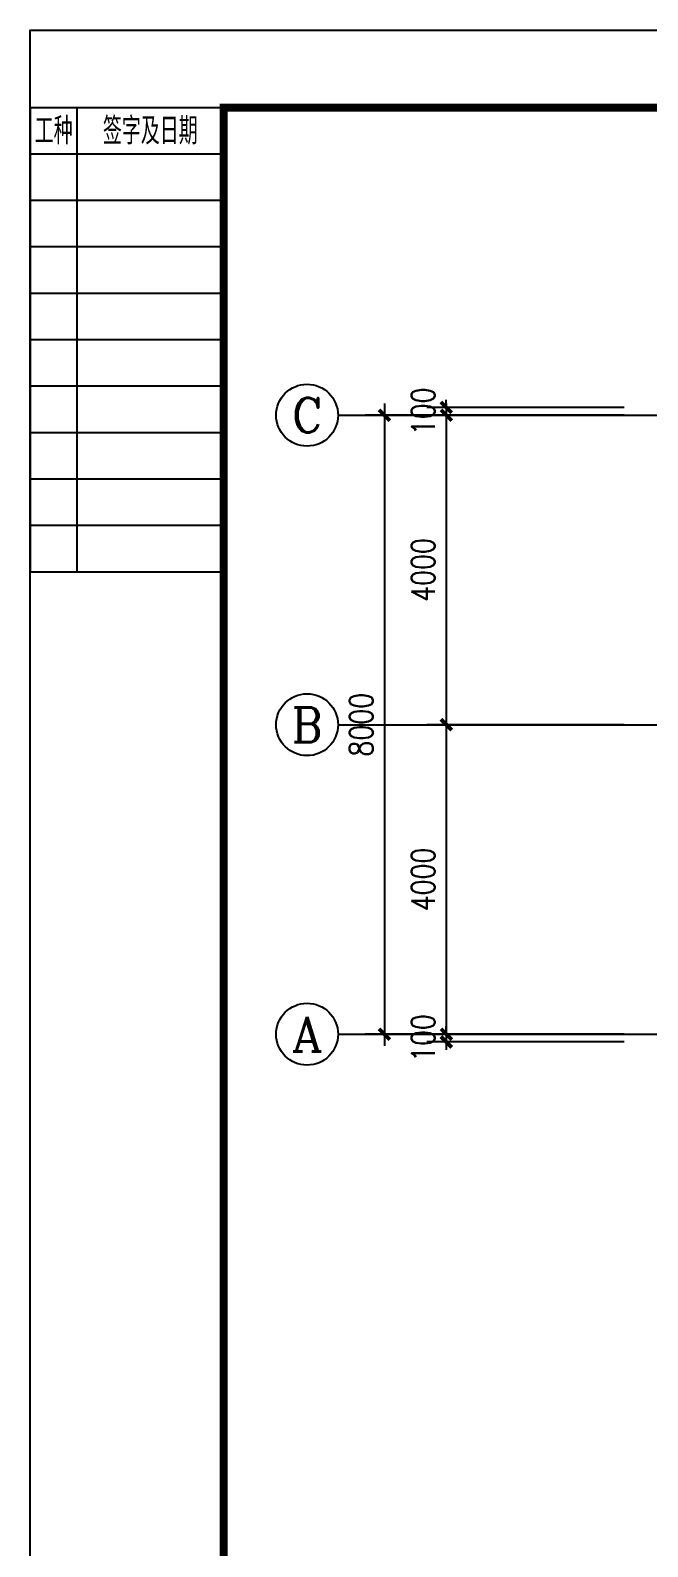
# Model space of a CAD drawing. Extents: x 535358 to 858566, y -185481 to -98609.
# Drawn here: x 649372 to 657355, y -139856 to -120258 of the extents above; entities that cross this region are included whole.
import ezdxf
from ezdxf.enums import TextEntityAlignment as Align

# ---------------------------------------------------------------- set-up
doc = ezdxf.new("R2010")
doc.units = 0
doc.header["$LTSCALE"] = 1000
doc.header["$MEASUREMENT"] = 0
doc.linetypes.add('DOTE', pattern=[2.42, 2, -0.2, 0.02, -0.2])
doc.layers.get('0').update_dxf_attribs({"linetype": 'CONTINUOUS'})
doc.layers.get('DEFPOINTS').update_dxf_attribs({"linetype": 'CONTINUOUS'})
for name, color, linetype in [('AXIS', 3, 'CONTINUOUS'), ('AXIS_TEXT', 3, 'CONTINUOUS'), ('DOTE', 1, 'DOTE'), ('PUB_TITLE', 4, 'CONTINUOUS')]:
    doc.layers.add(name, color=color, linetype=linetype)
doc.styles.add('_HZTXT', font='txt.shx', dxfattribs={"width": 0.8, "bigfont": 'HZTXT.shx'})
doc.styles.add('COMPLEX', font='COMPLEX.shx')
doc.styles.add('dim_font', font='SIMPLEX.shx', dxfattribs={"width": 0.8})
doc.dimstyles.new('DIMN', dxfattribs={"dimtxt": 300, "dimasz": 100, "dimexe": 250, "dimexo": 300, "dimgap": 0, "dimtad": 0, "dimdec": 0, "dimzin": 0, "dimdsep": 46, "dimtxsty": 'dim_font', "dimblk": 'ARCHTICK', "dimcen": 0.09, "dimdle": 150, "dimclrt": 7, "dimazin": 0, "dimtfac": 1, "dimtdec": 0, "dimtix": 1, "dimtmove": 2, "dimatfit": 3, "dimldrblk": 'ARCHTICK', "dimfxl": 1, "dimtvp": 1, "dimtolj": 1, "dimtzin": 0, "dimarcsym": 0})

# ---------------------------------------------------------------- blocks, each defined once
blk = doc.blocks.new('_axiso')
blk.add_circle((0, 0), 0.5)
at = {"layer": 'AXIS_TEXT', "style": 'COMPLEX', "width": 1.041667}
blk.add_attdef('A', text='', height=0.56, dxfattribs=at).set_placement((-0.25, -0.28), (0.25, -0.28), align=Align.FIT)
blk = doc.blocks.new('_archtick')
at = {"const_width": 0.5}
blk.add_lwpolyline([(-0.7, -0.7), (0.7, 0.7)], dxfattribs=at)
blk = doc.blocks.new('*D869')
at = {"layer": 'AXIS', "color": 0, "lineweight": -2, "transparency": 16777216}
for p, q in [((654751, -125083), (654751, -129383)), ((657051, -125233), (654501, -125233)), ((657051, -129233), (654501, -129233))]:
    blk.add_line(p, q, dxfattribs=at)
at = {"layer": 'DEFPOINTS', "color": 0, "transparency": 16777216}
for p in [(657351, -125233), (654751, -129233), (657351, -129233)]:
    blk.add_point(p, dxfattribs=at)
at = {"layer": 'AXIS', "color": 0, "lineweight": -2, "transparency": 16777216, "xscale": 100, "yscale": 100, "zscale": 100}
for p, rotation in [((654751, -125233), 90), ((654751, -129233), 270)]:
    blk.add_blockref('_archtick', p, dxfattribs=dict(at, rotation=rotation))
at = {"layer": 'AXIS', "color": 7, "transparency": 16777216, "insert": (654451, -127233), "char_height": 300, "attachment_point": 5, "rotation": 90, "style": 'dim_font'}
blk.add_mtext('\\A1;4000', dxfattribs=at)
blk = doc.blocks.new('*D870')
at = {"layer": 'AXIS', "color": 0, "lineweight": -2, "transparency": 16777216}
for p, q in [((654751, -129083), (654751, -133383)), ((657051, -129233), (654501, -129233)), ((657051, -133233), (654501, -133233))]:
    blk.add_line(p, q, dxfattribs=at)
at = {"layer": 'DEFPOINTS', "color": 0, "transparency": 16777216}
for p in [(657351, -129233), (654751, -133233), (657351, -133233)]:
    blk.add_point(p, dxfattribs=at)
at = {"layer": 'AXIS', "color": 0, "lineweight": -2, "transparency": 16777216, "xscale": 100, "yscale": 100, "zscale": 100}
for p, rotation in [((654751, -129233), 90), ((654751, -133233), 270)]:
    blk.add_blockref('_archtick', p, dxfattribs=dict(at, rotation=rotation))
at = {"layer": 'AXIS', "color": 7, "transparency": 16777216, "insert": (654451, -131233), "char_height": 300, "attachment_point": 5, "rotation": 90, "style": 'dim_font'}
blk.add_mtext('\\A1;4000', dxfattribs=at)
blk = doc.blocks.new('*D871')
at = {"layer": 'AXIS', "color": 0, "lineweight": -2, "transparency": 16777216}
for p, q in [((653951, -125083), (653951, -133383)), ((657051, -125233), (653701, -125233)), ((657051, -133233), (653701, -133233))]:
    blk.add_line(p, q, dxfattribs=at)
at = {"layer": 'DEFPOINTS', "color": 0, "transparency": 16777216}
for p in [(657351, -125233), (653951, -133233), (657351, -133233)]:
    blk.add_point(p, dxfattribs=at)
at = {"layer": 'AXIS', "color": 0, "lineweight": -2, "transparency": 16777216, "xscale": 100, "yscale": 100, "zscale": 100}
for p, rotation in [((653951, -125233), 90), ((653951, -133233), 270)]:
    blk.add_blockref('_archtick', p, dxfattribs=dict(at, rotation=rotation))
at = {"layer": 'AXIS', "color": 7, "transparency": 16777216, "insert": (653651, -129233), "char_height": 300, "attachment_point": 5, "rotation": 90, "style": 'dim_font'}
blk.add_mtext('\\A1;8000', dxfattribs=at)
blk = doc.blocks.new('*D917')
at = {"layer": 'AXIS', "color": 0, "lineweight": -2, "transparency": 16777216}
for p, q in [((657051, -133233), (654501, -133233)), ((654751, -133233), (654751, -133133)), ((654751, -133233), (654751, -133333)), ((657051, -133333), (654501, -133333)), ((654751, -133333), (654751, -133433))]:
    blk.add_line(p, q, dxfattribs=at)
at = {"layer": 'DEFPOINTS', "color": 0, "transparency": 16777216}
for p in [(657351, -133233), (654751, -133333), (657351, -133333)]:
    blk.add_point(p, dxfattribs=at)
at = {"layer": 'AXIS', "color": 0, "lineweight": -2, "transparency": 16777216, "xscale": 100, "yscale": 100, "zscale": 100}
for p, rotation in [((654751, -133233), 270), ((654751, -133333), 90)]:
    blk.add_blockref('_archtick', p, dxfattribs=dict(at, rotation=rotation))
at = {"layer": 'AXIS', "color": 7, "transparency": 16777216, "insert": (654451, -133283), "char_height": 300, "attachment_point": 5, "rotation": 90, "style": 'dim_font'}
blk.add_mtext('\\A1;100', dxfattribs=at)
blk = doc.blocks.new('*D918')
at = {"layer": 'AXIS', "color": 0, "lineweight": -2, "transparency": 16777216}
for p, q in [((654751, -125133), (654751, -125033)), ((657051, -125133), (654501, -125133)), ((654751, -125133), (654751, -125233)), ((657051, -125233), (654501, -125233)), ((654751, -125233), (654751, -125333))]:
    blk.add_line(p, q, dxfattribs=at)
at = {"layer": 'DEFPOINTS', "color": 0, "transparency": 16777216}
for p in [(657351, -125133), (654751, -125233), (657351, -125233)]:
    blk.add_point(p, dxfattribs=at)
at = {"layer": 'AXIS', "color": 0, "lineweight": -2, "transparency": 16777216, "xscale": 100, "yscale": 100, "zscale": 100}
for p, rotation in [((654751, -125133), 270), ((654751, -125233), 90)]:
    blk.add_blockref('_archtick', p, dxfattribs=dict(at, rotation=rotation))
at = {"layer": 'AXIS', "color": 7, "transparency": 16777216, "insert": (654451, -125183), "char_height": 300, "attachment_point": 5, "rotation": 90, "style": 'dim_font'}
blk.add_mtext('\\A1;100', dxfattribs=at)

msp = doc.modelspace()

# ---------------------------------------------------------------- linework, layer by layer
for p, q in [((649971.5, -121258.4), (649971.5, -127258.4)), ((651871.5, -121858.4), (649371.5, -121858.4)), ((651871.5, -122458.4), (649371.5, -122458.4)), ((651871.5, -123058.4), (649371.5, -123058.4)), ((651871.5, -123658.4), (649371.5, -123658.4)), ((651871.5, -124258.4), (649371.5, -124258.4)), ((651871.5, -124858.4), (649371.5, -124858.4)), ((651871.5, -125458.4), (649371.5, -125458.4)), ((651871.5, -126058.4), (649371.5, -126058.4)), ((651871.5, -126658.4), (649371.5, -126658.4))]:
    msp.add_line(p, q)
msp.add_lwpolyline([(649371.5, -121258.4), (649371.5, -127258.4), (651871.5, -127258.4), (651871.5, -121258.4)], close=True)
at = {"layer": 'AXIS'}
for p, q in [((653350.7, -125232.7), (657350.7, -125232.7)), ((653350.7, -129232.7), (657350.7, -129232.7)), ((653350.7, -133232.7), (657350.7, -133232.7))]:
    msp.add_line(p, q, dxfattribs=at)
at = {"layer": 'DOTE'}
for p, q in [((656558.9, -125232.7), (686158.9, -125232.7)), ((656558.9, -129232.7), (686158.9, -129232.7)), ((656558.9, -133232.7), (686158.9, -133232.7))]:
    msp.add_line(p, q, dxfattribs=at)
at = {"layer": 'PUB_TITLE'}
msp.add_lwpolyline([(649371.5, -162258.4), (649371.5, -120258.4), (708771.5, -120258.4), (708771.5, -162258.4)], close=True, dxfattribs=at)
at = {"layer": 'PUB_TITLE', "const_width": 100}
msp.add_lwpolyline([(651871.5, -161258.4), (707771.5, -161258.4), (707771.5, -121258.4), (651871.5, -121258.4)], close=True, dxfattribs=at)

# ---------------------------------------------------------------- block references
at = {"layer": 'AXIS'}
ref = msp.add_blockref('_axiso', (652950.7, -125232.7), dxfattribs=dict(at, xscale=800, yscale=800, zscale=800))
ref.add_attrib('A', 'C', dxfattribs={"layer": 'AXIS_TEXT', "height": 448, "style": 'COMPLEX', "width": 1.25}).set_placement((652750.7, -125456.7), (653150.7, -125456.7), align=Align.FIT)
ref = msp.add_blockref('_axiso', (652950.7, -129232.7), dxfattribs=dict(at, xscale=800, yscale=800, zscale=800))
ref.add_attrib('A', 'B', dxfattribs={"layer": 'AXIS_TEXT', "height": 448, "style": 'COMPLEX', "width": 1.102941}).set_placement((652750.7, -129456.7), (653150.7, -129456.7), align=Align.FIT)
at = {"layer": 'AXIS', "xscale": 800, "yscale": 800, "zscale": 800}
msp.add_blockref('_axiso', (652950.7, -133232.7), dxfattribs=at).add_auto_attribs({'A': 'A'})

# ---------------------------------------------------------------- texts
at = {"style": '_HZTXT', "width": 0.7}
for s, p in [('工种', (649429.1, -121733.4)), ('签字及日期', (650310.5, -121733.4))]:
    msp.add_text(s, height=350, dxfattribs=at).set_placement(p)

# ---------------------------------------------------------------- dimensions: what is measured, and where the dimension line sits
at = {"layer": 'AXIS'}
for base, p1, p2, picture, middle in [((654750.7, -125232.7), (657350.7, -125132.7), (657350.7, -125232.7), '*D918', (654450.7, -125182.7)), ((653950.7, -133232.7), (657350.7, -125232.7), (657350.7, -133232.7), '*D871', (653650.7, -129232.7)), ((654750.7, -129232.7), (657350.7, -125232.7), (657350.7, -129232.7), '*D869', (654450.7, -127232.7)), ((654750.7, -133232.7), (657350.7, -129232.7), (657350.7, -133232.7), '*D870', (654450.7, -131232.7)), ((654750.7, -133332.7), (657350.7, -133232.7), (657350.7, -133332.7), '*D917', (654450.7, -133282.7))]:
    dim = msp.add_linear_dim(base=base, p1=p1, p2=p2, angle=270, dimstyle='DIMN', dxfattribs=at)
    dim.commit()
    dim.dimension.update_dxf_attribs({"geometry": picture, "text_midpoint": middle})

doc.saveas('drawing.dxf')
